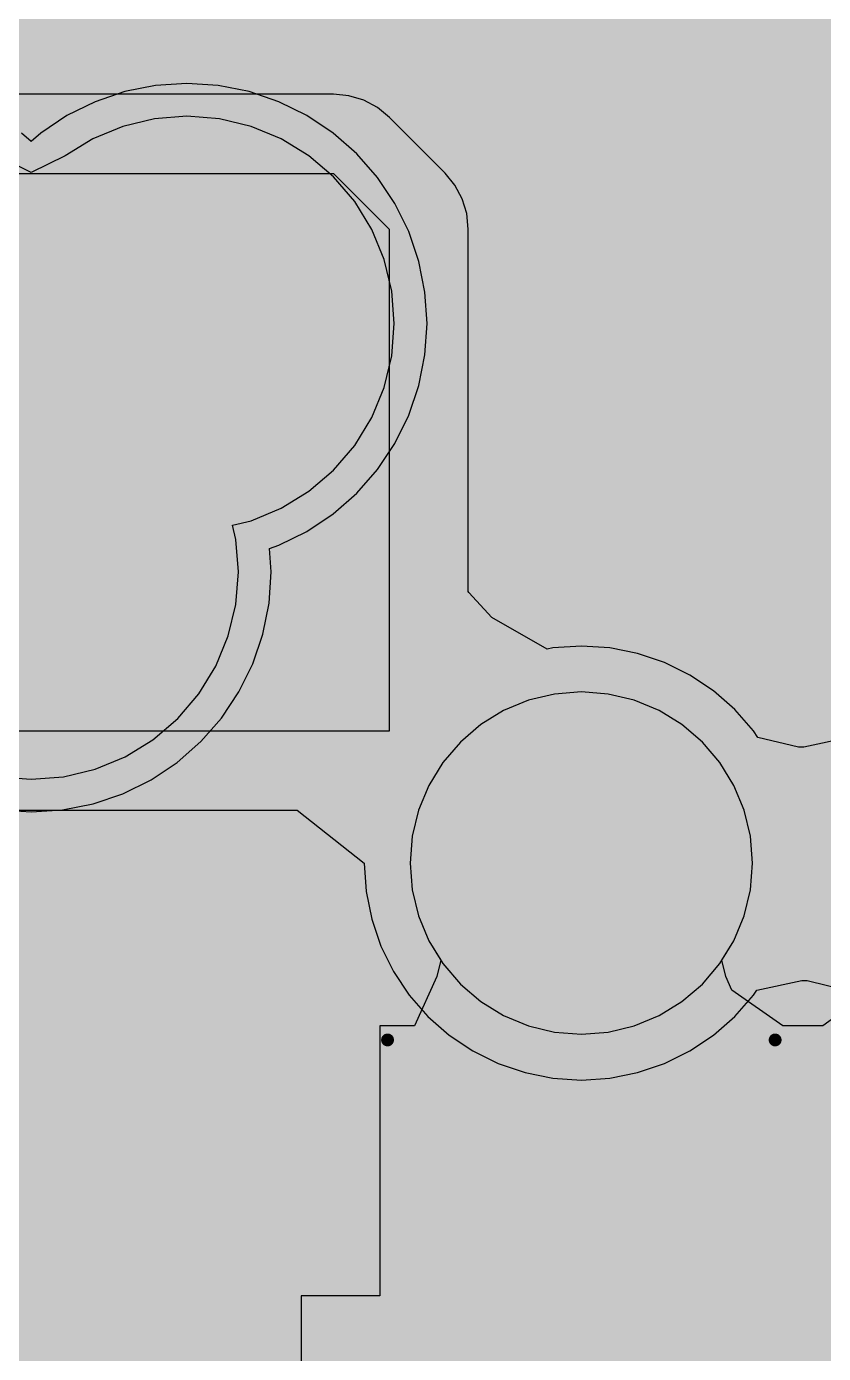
# Model space of a CAD drawing. Header units: millimetres. Extents: x 5.97 to 14.78, y 3.86 to 11.35.
# Drawn here: x 11.038 to 11.1594, y 6.6749 to 6.8771 of the extents above; entities that cross this region are included whole.
import ezdxf

# ---------------------------------------------------------------- set-up
doc = ezdxf.new("R2010")
doc.units = ezdxf.units.MM
doc.header["$MEASUREMENT"] = 0
for name, color, linetype in [('BottomLayer', 5, 'Continuous'), ('BottomOverlay', 54, 'Continuous'), ('BottomPaste', 16, 'Continuous'), ('BottomSolder', 6, 'Continuous'), ('Mechanical13', 56, 'Continuous'), ('Mechanical15', 56, 'Continuous'), ('Mechanical2', 216, 'Continuous'), ('MidLayer1', 16, 'Continuous'), ('MidLayer2', 76, 'Continuous'), ('MultiLayer', 9, 'Continuous'), ('TopLayer', 1, 'Continuous')]:
    doc.layers.add(name, color=color, linetype=linetype)

# ---------------------------------------------------------------- blocks, each defined once
blk = doc.blocks.new('0603C_B_207')
at = {"layer": 'BottomLayer'}
for points in [[(-0.04331, 0.0187), (-0.04331, -0.0187), (-0.00984, 0.0187), (-0.00984, -0.0187)], [(0.00984, 0.0187), (0.00984, -0.0187), (0.04331, 0.0187), (0.04331, -0.0187)]]:
    blk.add_solid(points, dxfattribs=at)
at = {"layer": 'BottomOverlay', "const_width": 0.00394}
for points in [[(0.05315, 0.02362), (-0.05315, 0.02362)], [(-0.05315, -0.02362), (-0.05315, 0.02362)], [(0.05315, -0.02362), (0.05315, 0.02362)], [(0.05315, -0.02362), (-0.05315, -0.02362)]]:
    blk.add_lwpolyline(points, dxfattribs=at)
at = {"layer": 'BottomOverlay', "const_width": 0.00197}
for points in [[(-0.05413, 0.02362, 1), (-0.05217, 0.02362, 1)], [(-0.05413, 0.02362, 1), (-0.05217, 0.02362, 1)], [(0.05217, 0.02362, 1), (0.05413, 0.02362, 1)], [(0.05217, 0.02362, 1), (0.05413, 0.02362, 1)], [(-0.05413, -0.02362, 1), (-0.05217, -0.02362, 1)], [(-0.05413, -0.02362, 1), (-0.05217, -0.02362, 1)], [(0.05217, -0.02362, 1), (0.05413, -0.02362, 1)], [(0.05217, -0.02362, 1), (0.05413, -0.02362, 1)]]:
    blk.add_lwpolyline(points, format="xyb", close=True, dxfattribs=at)
at = {"layer": 'BottomPaste'}
for points in [[(-0.04631, 0.0217), (-0.04631, -0.0217), (-0.00684, 0.0217), (-0.00684, -0.0217)], [(0.00684, 0.0217), (0.00684, -0.0217), (0.04631, 0.0217), (0.04631, -0.0217)]]:
    blk.add_solid(points, dxfattribs=at)
at = {"layer": 'BottomSolder'}
for points in [[(-0.04581, 0.0212), (-0.04581, -0.0212), (-0.00734, 0.0212), (-0.00734, -0.0212)], [(0.00734, 0.0212), (0.00734, -0.0212), (0.04581, 0.0212), (0.04581, -0.0212)]]:
    blk.add_solid(points, dxfattribs=at)
at = {"layer": 'Mechanical13', "const_width": 0.00394}
for points in [[(-0.03346, -0.01772), (-0.03346, 0.01772)], [(0.03346, 0.01772), (-0.03346, 0.01772)], [(0.03346, -0.01772), (0.03346, 0.01772)], [(0.03346, -0.01772), (-0.03346, -0.01772)]]:
    blk.add_lwpolyline(points, dxfattribs=at)
at = {"layer": 'Mechanical13', "const_width": 0.00197}
for points in [[(-0.03445, 0.01772, 1), (-0.03248, 0.01772, 1)], [(-0.03445, 0.01772, 1), (-0.03248, 0.01772, 1)], [(0.03248, 0.01772, 1), (0.03445, 0.01772, 1)], [(0.03248, 0.01772, 1), (0.03445, 0.01772, 1)], [(-0.03445, -0.01772, 1), (-0.03248, -0.01772, 1)], [(-0.03445, -0.01772, 1), (-0.03248, -0.01772, 1)], [(0.03248, -0.01772, 1), (0.03445, -0.01772, 1)], [(0.03248, -0.01772, 1), (0.03445, -0.01772, 1)]]:
    blk.add_lwpolyline(points, format="xyb", close=True, dxfattribs=at)
at = {"layer": 'Mechanical15'}
for points, const_width in [([(-0.05315, -0.02953), (-0.05315, 0.02953)], 0.00197), ([(0.05315, 0.02953), (-0.05315, 0.02953)], 0.00197), ([(0.05315, -0.02953), (0.05315, 0.02953)], 0.00197), ([(0, -0.01772), (0, 0.01772)], 0.00394), ([(0.01772, 0), (-0.01772, 0)], 0.00394), ([(0.05315, -0.02953), (-0.05315, -0.02953)], 0.00197)]:
    blk.add_lwpolyline(points, dxfattribs=dict(at, const_width=const_width))
for points, const_width in [([(-0.05364, 0.02953, 1), (-0.05266, 0.02953, 1)], 0.000984), ([(-0.05364, 0.02953, 1), (-0.05266, 0.02953, 1)], 0.000984), ([(0.05266, 0.02953, 1), (0.05364, 0.02953, 1)], 0.000984), ([(0.05266, 0.02953, 1), (0.05364, 0.02953, 1)], 0.000984), ([(-0.00098, 0.01772, 1), (0.00098, 0.01772, 1)], 0.00197), ([(-0.0187, 0, 1), (-0.01673, 0, 1)], 0.00197), ([(0.01673, 0, 1), (0.0187, 0, 1)], 0.00197), ([(-0.00098, -0.01772, 1), (0.00098, -0.01772, 1)], 0.00197), ([(-0.05364, -0.02953, 1), (-0.05266, -0.02953, 1)], 0.000984), ([(-0.05364, -0.02953, 1), (-0.05266, -0.02953, 1)], 0.000984), ([(0.05266, -0.02953, 1), (0.05364, -0.02953, 1)], 0.000984), ([(0.05266, -0.02953, 1), (0.05364, -0.02953, 1)], 0.000984)]:
    blk.add_lwpolyline(points, format="xyb", close=True, dxfattribs=dict(at, const_width=const_width))

msp = doc.modelspace()

# ---------------------------------------------------------------- linework, layer by layer
at = {"layer": 'BottomLayer'}
for p, q in [((11.11444, 6.77447), (11.11066, 6.7729)), ((11.11842, 6.77542), (11.11444, 6.77447)), ((11.1225, 6.77574), (11.11842, 6.77542)), ((11.12658, 6.77542), (11.1225, 6.77574)), ((11.13056, 6.77447), (11.12658, 6.77542)), ((11.13434, 6.7729), (11.13056, 6.77447)), ((11.11066, 6.7729), (11.10717, 6.77076)), ((11.13783, 6.77076), (11.13434, 6.7729)), ((11.10717, 6.77076), (11.10406, 6.7681)), ((11.14094, 6.7681), (11.13783, 6.77076)), ((11.10406, 6.7681), (11.1014, 6.76499)), ((11.1436, 6.76499), (11.14094, 6.7681)), ((11.1014, 6.76499), (11.09926, 6.7615)), ((11.14574, 6.7615), (11.1436, 6.76499)), ((11.09926, 6.7615), (11.0977, 6.75772)), ((11.1473, 6.75772), (11.14574, 6.7615)), ((11.0977, 6.75772), (11.09674, 6.75374)), ((11.14826, 6.75374), (11.1473, 6.75772)), ((11.09674, 6.75374), (11.09642, 6.74966)), ((11.14858, 6.74966), (11.14826, 6.75374)), ((11.09642, 6.74966), (11.09674, 6.74558)), ((11.14826, 6.74558), (11.14858, 6.74966)), ((11.09674, 6.74558), (11.0977, 6.7416)), ((11.1473, 6.7416), (11.14826, 6.74558)), ((11.0977, 6.7416), (11.09926, 6.73782)), ((11.14574, 6.73782), (11.1473, 6.7416)), ((11.09926, 6.73782), (11.10108, 6.73485)), ((11.14392, 6.73485), (11.14574, 6.73782)), ((11.10108, 6.73485), (11.10049, 6.73236)), ((11.14451, 6.73236), (11.14392, 6.73485)), ((11.10049, 6.73236), (11.09705, 6.72485)), ((11.14545, 6.73029), (11.14451, 6.73236)), ((11.1532, 6.72485), (11.14545, 6.73029)), ((11.16699, 6.73044), (11.1593, 6.72485)), ((11.09705, 6.72485), (11.0918, 6.72485)), ((11.0918, 6.72485), (11.0918, 6.6837)), ((11.1593, 6.72485), (11.1532, 6.72485)), ((11.0918, 6.6837), (11.0798, 6.6837)), ((11.0798, 6.6837), (11.0798, 6.62805))]:
    msp.add_line(p, q, dxfattribs=at)
for points, const_width in [([(11.05615, 6.83188, 1), (11.06865, 6.83188, 1)], 0.0125), ([(11.0324, 6.79402, 1), (11.0449, 6.79402, 1)], 0.0125), ([(11.1155, 6.74966, 1), (11.1295, 6.74966, 1)], 0.014), ([(11.119, 6.74966, 1), (11.126, 6.74966, 1)], 0.007), ([(11.119, 6.69612, 1), (11.126, 6.69612, 1)], 0.007)]:
    msp.add_lwpolyline(points, format="xyb", close=True, dxfattribs=dict(at, const_width=const_width))
at = {"layer": 'BottomLayer', "const_width": 0.014}
msp.add_lwpolyline([(11.1225, 6.69612), (11.1225, 6.74966)], dxfattribs=at)
at = {"layer": 'Mechanical2'}
msp.add_solid([(10.99, 6.54024), (11.93779, 6.54024), (10.99, 7.31977), (11.93779, 7.31977)], dxfattribs=at)
at = {"layer": 'MidLayer1'}
for p, q in [((11.0624, 6.86348), (11.05746, 6.86309)), ((11.06734, 6.86309), (11.0624, 6.86348)), ((11.05264, 6.86193), (11.04806, 6.86004)), ((11.05746, 6.86309), (11.05264, 6.86193)), ((11.07217, 6.86193), (11.06734, 6.86309)), ((11.07675, 6.86004), (11.07217, 6.86193)), ((11.04806, 6.86004), (11.04383, 6.85745)), ((11.08097, 6.85745), (11.07675, 6.86004)), ((11.03865, 6.85491), (11.03347, 6.85745)), ((11.04383, 6.85745), (11.03865, 6.85491)), ((11.08474, 6.85423), (11.08097, 6.85745)), ((11.08796, 6.85046), (11.08474, 6.85423)), ((11.09056, 6.84623), (11.08796, 6.85046)), ((11.09245, 6.84165), (11.09056, 6.84623)), ((11.09361, 6.83683), (11.09245, 6.84165)), ((11.094, 6.83188), (11.09361, 6.83683)), ((11.09361, 6.82694), (11.094, 6.83188)), ((11.09245, 6.82212), (11.09361, 6.82694)), ((11.09056, 6.81754), (11.09245, 6.82212)), ((11.08796, 6.81331), (11.09056, 6.81754)), ((11.08474, 6.80954), (11.08796, 6.81331)), ((11.08097, 6.80632), (11.08474, 6.80954)), ((11.07675, 6.80373), (11.08097, 6.80632)), ((11.07217, 6.80183), (11.07675, 6.80373)), ((11.06933, 6.80115), (11.07217, 6.80183)), ((11.06986, 6.79896), (11.06933, 6.80115)), ((11.07025, 6.79402), (11.06986, 6.79896)), ((11.06986, 6.78908), (11.07025, 6.79402)), ((11.0687, 6.78426), (11.06986, 6.78908)), ((11.06681, 6.77968), (11.0687, 6.78426)), ((11.06421, 6.77545), (11.06681, 6.77968)), ((11.06099, 6.77168), (11.06421, 6.77545)), ((11.05722, 6.76846), (11.06099, 6.77168)), ((11.053, 6.76587), (11.05722, 6.76846)), ((11.04842, 6.76397), (11.053, 6.76587)), ((11.03371, 6.76281), (11.03865, 6.76242)), ((11.03865, 6.76242), (11.04359, 6.76281)), ((11.04359, 6.76281), (11.04842, 6.76397))]:
    msp.add_line(p, q, dxfattribs=at)
for points, const_width in [([(11.05265, 6.83188, 1), (11.07215, 6.83188, 1)], 0.0195), ([(11.0289, 6.79402, 1), (11.0484, 6.79402, 1)], 0.0195), ([(11.112, 6.74966, 1), (11.133, 6.74966, 1)], 0.021)]:
    msp.add_lwpolyline(points, format="xyb", close=True, dxfattribs=dict(at, const_width=const_width))
at = {"layer": 'MidLayer2'}
for p, q in [((11.08472, 6.86682), (10.63498, 6.86682)), ((11.08707, 6.86658), (11.08472, 6.86682)), ((11.08472, 6.86682), (11.08472, 6.86682)), ((11.08934, 6.8659), (11.08707, 6.86658)), ((11.09142, 6.86478), (11.08934, 6.8659)), ((11.09325, 6.86328), (11.09142, 6.86478)), ((11.10173, 6.8548), (11.09325, 6.86328)), ((10.42044, 6.85476), (11.08472, 6.85476)), ((11.08472, 6.85476), (11.09321, 6.84627)), ((11.10323, 6.85297), (11.10173, 6.8548)), ((11.10173, 6.8548), (11.10173, 6.8548)), ((11.10435, 6.85089), (11.10323, 6.85297)), ((11.10503, 6.84863), (11.10435, 6.85089)), ((11.10527, 6.84627), (11.10503, 6.84863)), ((11.09321, 6.84627), (11.09321, 6.76976)), ((11.10527, 6.79103), (11.10527, 6.84627)), ((11.10533, 6.79088), (11.10527, 6.79103)), ((11.10884, 6.78709), (11.10533, 6.79088)), ((11.11727, 6.78227), (11.10884, 6.78709)), ((11.11818, 6.78245), (11.11727, 6.78227)), ((11.1225, 6.78273), (11.11818, 6.78245)), ((11.12682, 6.78245), (11.1225, 6.78273)), ((11.13106, 6.78161), (11.12682, 6.78245)), ((11.13516, 6.78021), (11.13106, 6.78161)), ((11.13904, 6.7783), (11.13516, 6.78021)), ((11.14263, 6.7759), (11.13904, 6.7783)), ((11.14588, 6.77305), (11.14263, 6.7759)), ((11.14874, 6.76979), (11.14588, 6.77305)), ((11.09321, 6.76976), (10.84749, 6.76976)), ((11.14939, 6.76881), (11.14874, 6.76979)), ((11.15558, 6.76733), (11.14939, 6.76881)), ((11.16325, 6.76877), (11.15641, 6.76732)), ((11.15641, 6.76732), (11.15558, 6.76733)), ((10.86988, 6.7577), (11.07919, 6.7577)), ((11.07919, 6.7577), (11.08943, 6.74966)), ((11.08943, 6.74966), (11.08971, 6.74534)), ((11.08971, 6.74534), (11.09056, 6.7411)), ((11.09056, 6.7411), (11.09195, 6.73701)), ((11.09195, 6.73701), (11.09386, 6.73313)), ((11.09386, 6.73313), (11.09626, 6.72953)), ((11.14874, 6.72953), (11.14925, 6.7303)), ((11.14925, 6.7303), (11.15609, 6.73175)), ((11.15609, 6.73175), (11.15692, 6.73174)), ((11.15692, 6.73174), (11.16311, 6.73026)), ((11.09626, 6.72953), (11.09912, 6.72628)), ((11.14588, 6.72628), (11.14874, 6.72953)), ((11.09912, 6.72628), (11.10237, 6.72342)), ((11.14263, 6.72342), (11.14588, 6.72628)), ((11.10237, 6.72342), (11.10596, 6.72102)), ((11.13904, 6.72102), (11.14263, 6.72342)), ((11.10596, 6.72102), (11.10984, 6.71911)), ((11.13516, 6.71911), (11.13904, 6.72102)), ((11.10984, 6.71911), (11.11394, 6.71772)), ((11.11394, 6.71772), (11.11818, 6.71687)), ((11.12682, 6.71687), (11.13106, 6.71772)), ((11.13106, 6.71772), (11.13516, 6.71911)), ((11.11818, 6.71687), (11.1225, 6.71659)), ((11.1225, 6.71659), (11.12682, 6.71687))]:
    msp.add_line(p, q, dxfattribs=at)
for points, const_width in [([(11.05265, 6.83188, 1), (11.07215, 6.83188, 1)], 0.0195), ([(11.0289, 6.79402, 1), (11.0484, 6.79402, 1)], 0.0195), ([(11.112, 6.74966, 1), (11.133, 6.74966, 1)], 0.021)]:
    msp.add_lwpolyline(points, format="xyb", close=True, dxfattribs=dict(at, const_width=const_width))
at = {"layer": 'MultiLayer'}
for points, const_width in [([(11.05265, 6.83188, 1), (11.07215, 6.83188, 1)], 0.0195), ([(11.0289, 6.79402, 1), (11.0484, 6.79402, 1)], 0.0195), ([(11.112, 6.74966, 1), (11.133, 6.74966, 1)], 0.021)]:
    msp.add_lwpolyline(points, format="xyb", close=True, dxfattribs=dict(at, const_width=const_width))
at = {"layer": 'TopLayer'}
for p, q in [((11.05763, 6.86815), (11.05293, 6.86722)), ((11.0624, 6.86846), (11.05763, 6.86815)), ((11.06718, 6.86815), (11.0624, 6.86846)), ((11.07187, 6.86722), (11.06718, 6.86815)), ((11.0484, 6.86568), (11.04411, 6.86356)), ((11.05293, 6.86722), (11.0484, 6.86568)), ((11.0764, 6.86568), (11.07187, 6.86722)), ((11.08069, 6.86356), (11.0764, 6.86568)), ((11.04411, 6.86356), (11.04013, 6.8609)), ((11.08467, 6.8609), (11.08069, 6.86356)), ((11.03865, 6.8596), (11.03717, 6.8609)), ((11.04013, 6.8609), (11.03865, 6.8596)), ((11.08827, 6.85775), (11.08467, 6.8609)), ((11.09142, 6.85415), (11.08827, 6.85775)), ((11.09408, 6.85017), (11.09142, 6.85415)), ((11.0962, 6.84588), (11.09408, 6.85017)), ((11.09773, 6.84135), (11.0962, 6.84588)), ((11.09867, 6.83666), (11.09773, 6.84135)), ((11.09898, 6.83188), (11.09867, 6.83666)), ((11.09867, 6.82711), (11.09898, 6.83188)), ((11.09773, 6.82242), (11.09867, 6.82711)), ((11.0962, 6.81789), (11.09773, 6.82242)), ((11.09408, 6.81359), (11.0962, 6.81789)), ((11.09142, 6.80962), (11.09408, 6.81359)), ((11.08827, 6.80602), (11.09142, 6.80962)), ((11.08467, 6.80286), (11.08827, 6.80602)), ((11.08069, 6.80021), (11.08467, 6.80286)), ((11.0764, 6.79809), (11.08069, 6.80021)), ((11.07499, 6.79761), (11.0764, 6.79809)), ((11.07523, 6.79402), (11.07499, 6.79761)), ((11.07492, 6.78925), (11.07523, 6.79402)), ((11.07398, 6.78455), (11.07492, 6.78925)), ((11.07245, 6.78002), (11.07398, 6.78455)), ((11.07033, 6.77573), (11.07245, 6.78002)), ((11.06767, 6.77175), (11.07033, 6.77573)), ((11.11444, 6.77447), (11.11066, 6.7729)), ((11.11842, 6.77542), (11.11444, 6.77447)), ((11.1225, 6.77574), (11.11842, 6.77542)), ((11.12658, 6.77542), (11.1225, 6.77574)), ((11.13056, 6.77447), (11.12658, 6.77542)), ((11.13434, 6.7729), (11.13056, 6.77447)), ((11.11066, 6.7729), (11.10717, 6.77076)), ((11.13783, 6.77076), (11.13434, 6.7729)), ((11.06452, 6.76816), (11.06767, 6.77175)), ((11.10717, 6.77076), (11.10406, 6.7681)), ((11.14094, 6.7681), (11.13783, 6.77076)), ((11.06092, 6.765), (11.06452, 6.76816)), ((11.10406, 6.7681), (11.1014, 6.76499)), ((11.1436, 6.76499), (11.14094, 6.7681)), ((11.05694, 6.76234), (11.06092, 6.765)), ((11.1014, 6.76499), (11.09926, 6.7615)), ((11.14574, 6.7615), (11.1436, 6.76499)), ((11.05265, 6.76023), (11.05694, 6.76234)), ((11.04812, 6.75869), (11.05265, 6.76023)), ((11.09926, 6.7615), (11.0977, 6.75772)), ((11.1473, 6.75772), (11.14574, 6.7615)), ((11.04343, 6.75775), (11.04812, 6.75869)), ((11.03388, 6.75775), (11.03865, 6.75744)), ((11.03865, 6.75744), (11.04343, 6.75775)), ((11.0977, 6.75772), (11.09674, 6.75374)), ((11.14826, 6.75374), (11.1473, 6.75772)), ((11.09674, 6.75374), (11.09642, 6.74966)), ((11.14858, 6.74966), (11.14826, 6.75374)), ((11.09642, 6.74966), (11.09674, 6.74558)), ((11.14826, 6.74558), (11.14858, 6.74966)), ((11.09674, 6.74558), (11.0977, 6.7416)), ((11.1473, 6.7416), (11.14826, 6.74558)), ((11.0977, 6.7416), (11.09926, 6.73782)), ((11.14574, 6.73782), (11.1473, 6.7416)), ((11.09926, 6.73782), (11.1014, 6.73433)), ((11.1436, 6.73433), (11.14574, 6.73782)), ((11.1014, 6.73433), (11.10406, 6.73122)), ((11.14094, 6.73122), (11.1436, 6.73433)), ((11.10406, 6.73122), (11.10717, 6.72856)), ((11.13783, 6.72856), (11.14094, 6.73122)), ((11.10717, 6.72856), (11.11066, 6.72642)), ((11.13434, 6.72642), (11.13783, 6.72856)), ((11.11066, 6.72642), (11.11444, 6.72486)), ((11.13056, 6.72486), (11.13434, 6.72642)), ((11.11444, 6.72486), (11.11842, 6.7239)), ((11.11842, 6.7239), (11.1225, 6.72358)), ((11.1225, 6.72358), (11.12658, 6.7239)), ((11.12658, 6.7239), (11.13056, 6.72486))]:
    msp.add_line(p, q, dxfattribs=at)
for points, const_width in [([(11.05615, 6.83188, 1), (11.06865, 6.83188, 1)], 0.0125), ([(11.0324, 6.79402, 1), (11.0449, 6.79402, 1)], 0.0125), ([(11.1155, 6.74966, 1), (11.1295, 6.74966, 1)], 0.014)]:
    msp.add_lwpolyline(points, format="xyb", close=True, dxfattribs=dict(at, const_width=const_width))

# ---------------------------------------------------------------- block references
at = {"rotation": 90}
msp.add_blockref('0603C_B_207', (11.1225, 6.66955), dxfattribs=at)

doc.saveas('drawing.dxf')
